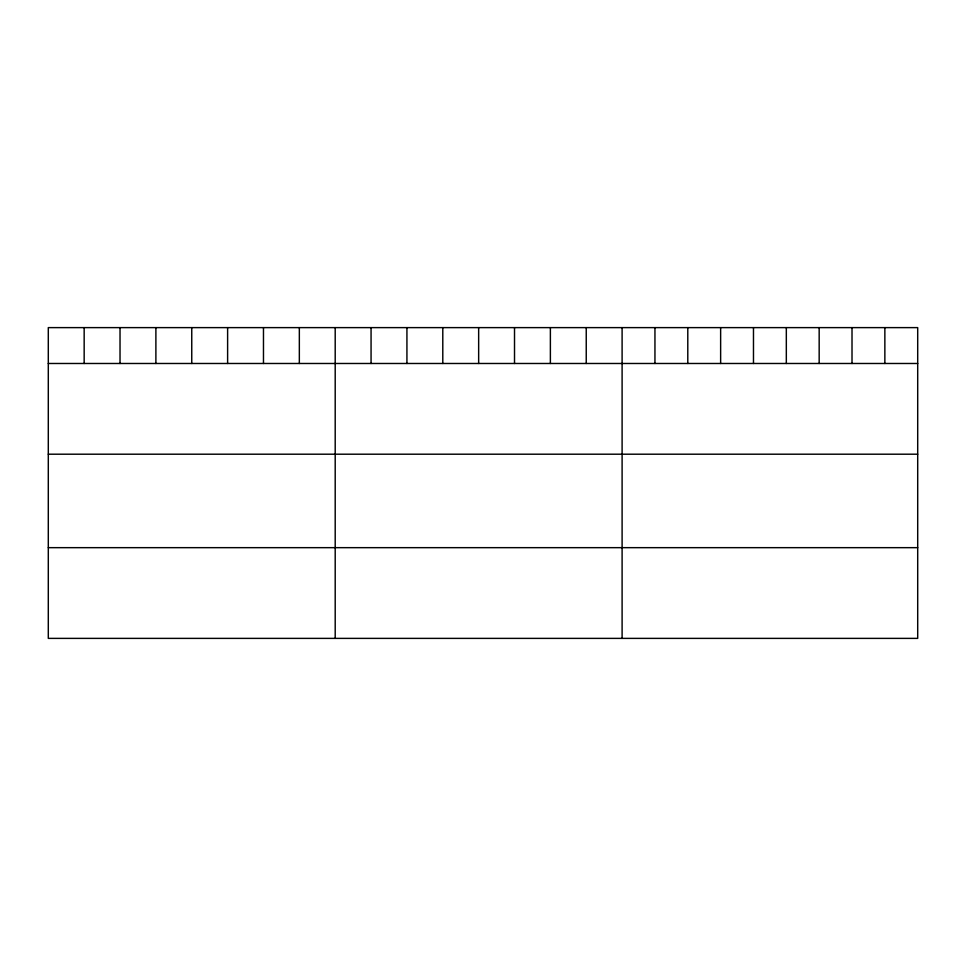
<?xml version="1.0" encoding="UTF-8"?>
<svg xmlns="http://www.w3.org/2000/svg" width="966" height="966" viewBox="0 0 966 966"><rect width="100%" height="100%" fill="white"/><g stroke="black" fill="none" stroke-linecap="round" stroke-linejoin="round"><path stroke-width="1.45" d="M917.7 363.482L917.7 638.381L48.3 638.381L48.3 327.619L917.7 327.619L917.7 363.482L48.3 363.482M48.3 454.201L917.7 454.201M48.3 547.662L917.7 547.662M884.856 327.619L884.856 363.482M852.012 327.619L852.012 363.482M819.168 327.619L819.168 363.482M786.324 327.619L786.324 363.482M753.48 327.619L753.48 363.482M720.636 327.619L720.636 363.482M687.792 327.619L687.792 363.482M654.948 327.619L654.948 363.482M622.104 327.619L622.104 638.381M586.241 327.619L586.241 363.482M550.379 327.619L550.379 363.482M514.516 327.619L514.516 363.482M478.653 327.619L478.653 363.482M442.79 327.619L442.79 363.482M406.928 327.619L406.928 363.482M371.065 327.619L371.065 363.482M335.202 327.619L335.202 638.381M299.339 327.619L299.339 363.482M263.476 327.619L263.476 363.482M227.614 327.619L227.614 363.482M191.751 327.619L191.751 363.482M155.888 327.619L155.888 363.482M120.026 327.619L120.026 363.482M84.163 327.619L84.163 363.482"/></g></svg>
